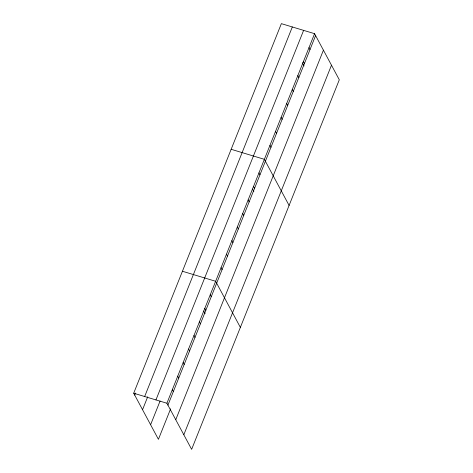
<?xml version="1.0" encoding="UTF-8"?>
<svg xmlns="http://www.w3.org/2000/svg" width="473" height="473" viewBox="0 0 473 473"><rect width="100%" height="100%" fill="white"/><g stroke="black" fill="none" stroke-linecap="round" stroke-linejoin="round"><path stroke-width="0.71" d="M133.699 393.211L281.364 23.65L314.575 33.678L339.301 79.789L191.636 449.35L166.91 403.233L133.699 393.211L158.425 439.322L170.611 408.838M134.722 395.115L135.538 393.081M144.661 396.516L292.326 26.961M142.544 409.707L147.688 396.829M155.948 399.927L303.613 30.367M150.603 424.736L160.081 401.021M166.91 403.233L314.575 33.678M167.933 405.142L315.597 35.581M175.755 419.728L323.42 50.173M183.814 434.764L331.478 65.203M231.161 149.302L264.366 159.324L289.092 205.442M182.43 271.254L215.635 281.281L240.367 327.393M308.993 47.637L310.016 49.547M303.418 61.596L304.441 63.506M302.353 62.791L304.05 65.96M297.836 75.562L298.859 77.466M292.261 89.521L293.284 91.425M286.679 103.481L287.702 105.39M281.104 117.446L282.127 119.35M275.523 131.405L276.545 133.309M269.947 145.365L270.97 147.274M258.95 172.876L259.973 174.785M253.54 186.427L254.563 188.337M252.487 189.07L253.847 191.606M248.124 199.978L249.147 201.882M242.708 213.53L243.731 215.434M237.292 227.081L238.315 228.985M231.882 240.627L232.905 242.537M226.466 254.178L227.489 256.088M221.051 267.73L222.074 269.64M210.225 294.833L211.248 296.737M204.809 308.384L205.832 310.288M203.757 311.027L205.116 313.564M199.393 321.93L200.416 323.839M193.977 335.481L195 337.391M188.567 349.033L189.59 350.942M183.152 362.584L184.174 364.488M177.736 376.136L178.759 378.039M172.32 389.687L173.343 391.591"/></g></svg>
